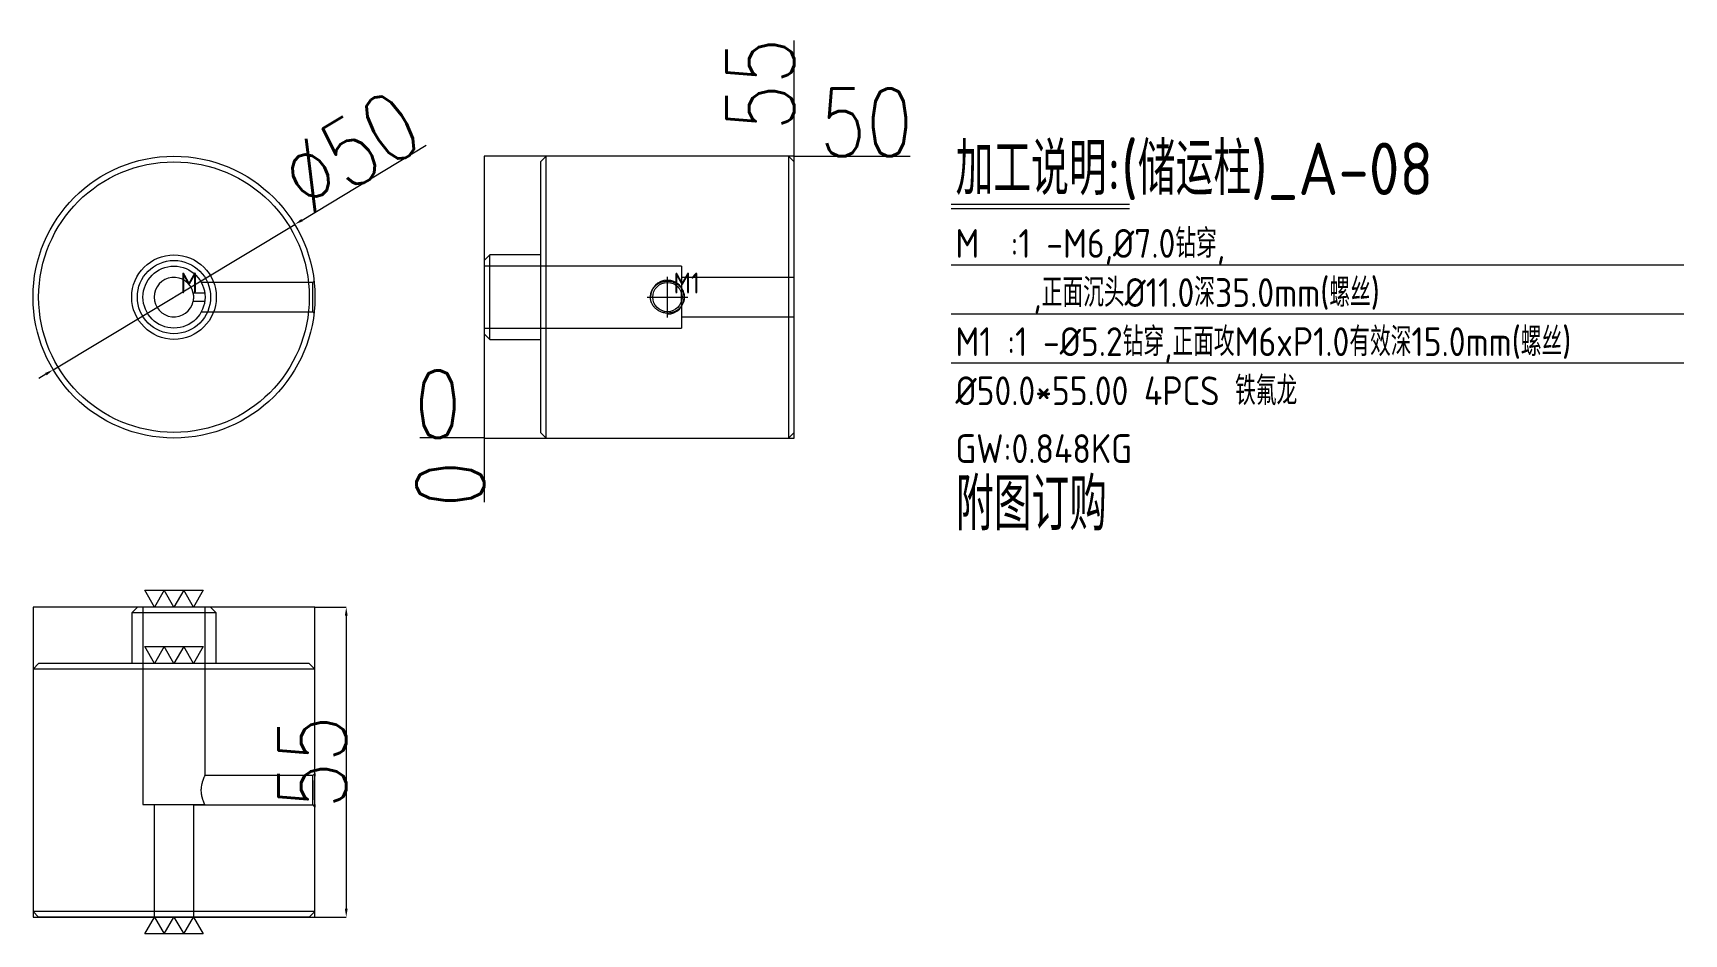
# Model space of a CAD drawing. Header units: millimetres. Extents: x -10135 to -9842, y 64756 to 64916.
import ezdxf

# ---------------------------------------------------------------- set-up
doc = ezdxf.new("R2010")
doc.units = ezdxf.units.MM
for name, pattern in [('$TD_AUDIT_GENERATED_(21EAF7)', [0]), ('CENTER', [0]), ('DASHED', [0])]:
    doc.linetypes.add(name, pattern=pattern)
for name, color, linetype, lineweight in [('DIM', 4, 'Continuous', 20), ('PPS2', 1, '$TD_AUDIT_GENERATED_(21EAF7)', 25), ('PPS2_W', 1, 'Continuous', 20)]:
    doc.layers.add(name, color=color, linetype=linetype, lineweight=lineweight)
doc.layers.add('PH2_P', color=2, linetype='Continuous')
doc.styles.add('gbenor', font='gbenor.shx', dxfattribs={"bigfont": 'gbcbig.shx'})
doc.styles.add('TXT', font='txt.shx', dxfattribs={"width": 0.8, "bigfont": 'ctxt.shx'})
doc.dimstyles.new('零件', dxfattribs={"dimscale": 1.5, "dimtxt": 8, "dimasz": 1, "dimexe": 0, "dimexo": 0, "dimgap": 0, "dimtad": 1, "dimtxsty": 'TXT', "dimcen": 0, "dimclrd": 252, "dimclre": 252, "dimclrt": 4, "dimazin": 3, "dimtp": 0.001, "dimtm": 0.001, "dimtfac": 1, "dimtmove": 0, "dimatfit": 3, "dimlwd": 5, "dimlwe": 5})

# ---------------------------------------------------------------- blocks, each defined once
blk = doc.blocks.new('*D1107')
at = {"layer": 'Defpoints', "color": 0}
for p in [(-10084.75, 64814.43), (-10084.75, 64759.43), (-10079.2, 64759.43)]:
    blk.add_point(p, dxfattribs=at)
at = {"layer": 'PH2_P', "color": 252, "linetype": 'Continuous', "lineweight": 5}
for p, q in [((-10084.75, 64814.43), (-10079.2, 64814.43)), ((-10079.2, 64812.93), (-10079.2, 64760.93)), ((-10084.75, 64759.43), (-10079.2, 64759.43))]:
    blk.add_line(p, q, dxfattribs=at)
at = {"layer": 'PH2_P', "color": 252}
for points in [[(-10078.95, 64812.93), (-10079.45, 64812.93), (-10079.2, 64814.43)], [(-10079.45, 64760.93), (-10078.95, 64760.93), (-10079.2, 64759.43)]]:
    blk.add_solid(points, dxfattribs=at)
at = {"layer": 'PH2_P', "color": 4, "lineweight": 5, "insert": (-10085.2, 64786.93), "char_height": 12, "attachment_point": 5, "rotation": 90, "style": 'TXT'}
blk.add_mtext('55', dxfattribs=at)
blk = doc.blocks.new('*D1108')
at = {"layer": 'Defpoints', "color": 0}
for p in [(-9999.75, 64894.43), (-9994.75, 64894.43), (-10054.75, 64844.43)]:
    blk.add_point(p, dxfattribs=at)
at = {"layer": 'PH2_P', "color": 252, "linetype": 'Continuous', "lineweight": 5}
blk.add_line((-9999.75, 64894.43), (-9979.2, 64894.43), dxfattribs=at)
at = {"layer": 'PH2_P', "color": 4, "lineweight": 5, "insert": (-9986.98, 64900.43), "char_height": 12, "attachment_point": 5, "style": 'TXT'}
blk.add_mtext('50', dxfattribs=at)
blk = doc.blocks.new('*D1109')
at = {"layer": 'Defpoints', "color": 0}
for p in [(-10059.75, 64844.43), (-10054.75, 64844.43), (-10054.75, 64844.43)]:
    blk.add_point(p, dxfattribs=at)
at = {"layer": 'PH2_P', "color": 252, "linetype": 'Continuous', "lineweight": 5}
blk.add_line((-10054.75, 64844.43), (-10066.15, 64844.43), dxfattribs=at)
at = {"layer": 'PH2_P', "color": 4, "lineweight": 5, "insert": (-10062.95, 64850.43), "char_height": 12, "attachment_point": 5, "style": 'TXT'}
blk.add_mtext('0', dxfattribs=at)
blk = doc.blocks.new('*D1110')
at = {"layer": 'Defpoints', "color": 0}
for p in [(-10054.75, 64844.43), (-10054.75, 64844.43), (-10054.75, 64839.43)]:
    blk.add_point(p, dxfattribs=at)
at = {"layer": 'PH2_P', "color": 252, "linetype": 'Continuous', "lineweight": 5}
blk.add_line((-10054.75, 64844.43), (-10054.75, 64833.03), dxfattribs=at)
at = {"layer": 'PH2_P', "color": 4, "lineweight": 5, "insert": (-10060.75, 64836.23), "char_height": 12, "attachment_point": 5, "rotation": 90, "style": 'TXT'}
blk.add_mtext('0', dxfattribs=at)
blk = doc.blocks.new('*D1111')
at = {"layer": 'Defpoints', "color": 0}
for p in [(-9999.75, 64899.43), (-9999.75, 64894.43), (-10054.75, 64844.43)]:
    blk.add_point(p, dxfattribs=at)
at = {"layer": 'PH2_P', "color": 252, "linetype": 'Continuous', "lineweight": 5}
blk.add_line((-9999.75, 64894.43), (-9999.75, 64914.97), dxfattribs=at)
at = {"layer": 'PH2_P', "color": 4, "lineweight": 5, "insert": (-10005.75, 64907.2), "char_height": 12, "attachment_point": 5, "rotation": 90, "style": 'TXT'}
blk.add_mtext('55', dxfattribs=at)
blk = doc.blocks.new('*D1112')
at = {"layer": 'Defpoints', "color": 0}
for p in [(-10088.33, 64882.32), (-10131.17, 64856.54)]:
    blk.add_point(p, dxfattribs=at)
at = {"layer": 'PH2_P', "color": 252, "linetype": 'Continuous', "lineweight": 5}
for p, q in [((-10087.04, 64883.09), (-10065, 64896.36)), ((-10131.17, 64856.54), (-10088.33, 64882.32)), ((-10132.45, 64855.76), (-10133.74, 64854.99))]:
    blk.add_line(p, q, dxfattribs=at)
at = {"layer": 'PH2_P', "color": 252}
for points in [[(-10087.17, 64883.3), (-10086.91, 64882.88), (-10088.33, 64882.32)], [(-10132.32, 64855.55), (-10132.58, 64855.98), (-10131.17, 64856.54)]]:
    blk.add_solid(points, dxfattribs=at)
at = {"layer": 'PH2_P', "color": 4, "lineweight": 5, "insert": (-10078.47, 64895.25), "char_height": 12, "attachment_point": 5, "rotation": 31.0378, "style": 'TXT'}
blk.add_mtext('%%c50', dxfattribs=at)

msp = doc.modelspace()

# ---------------------------------------------------------------- linework, layer by layer
at = {"layer": 'DIM', "color": 8, "linetype": 'Continuous', "lineweight": 5}
for p, q in [((-9971.933, 64885.941), (-9940.295, 64885.941)), ((-9971.933, 64885.17), (-9940.295, 64885.17)), ((-9971.933, 64875.17), (-9841.963, 64875.17)), ((-9971.933, 64866.456), (-9841.963, 64866.456)), ((-9971.933, 64857.741), (-9841.963, 64857.741))]:
    msp.add_line(p, q, dxfattribs=at)
at = {"layer": 'DIM', "color": 252, "linetype": 'DASHED', "lineweight": 5, "ltscale": 0.244726}
for points in [[(-10054.747, 64844.427), (-9999.747, 64844.427), (-9999.747, 64894.427), (-10054.747, 64894.427)], [(-10134.747, 64759.427), (-10084.747, 64759.427), (-10084.747, 64814.427), (-10134.747, 64814.427)]]:
    msp.add_lwpolyline(points, close=True, dxfattribs=at)
at = {"layer": 'PH2_P', "color": 2, "linetype": 'Continuous', "lineweight": 5}
for points in [[(-10104.551, 64817.427), (-10106.283, 64814.427), (-10108.015, 64817.427), (-10109.747, 64814.427), (-10111.479, 64817.427), (-10113.211, 64814.427), (-10114.944, 64817.427), (-10104.551, 64817.427)], [(-10104.551, 64807.427), (-10106.283, 64804.427), (-10108.015, 64807.427), (-10109.747, 64804.427), (-10111.479, 64807.427), (-10113.211, 64804.427), (-10114.944, 64807.427), (-10104.551, 64807.427)], [(-10114.944, 64756.427), (-10113.211, 64759.427), (-10111.479, 64756.427), (-10109.747, 64759.427), (-10108.015, 64756.427), (-10106.283, 64759.427), (-10104.551, 64756.427), (-10114.944, 64756.427)]]:
    msp.add_lwpolyline(points, close=True, dxfattribs=at)
at = {"layer": 'PPS2', "color": 135, "linetype": 'Continuous', "lineweight": 5}
for p, q in [((-10043.747, 64894.427), (-10044.747, 64893.427)), ((-10044.747, 64893.427), (-10044.747, 64869.427)), ((-10000.747, 64894.427), (-10043.747, 64894.427)), ((-10043.747, 64869.427), (-10043.747, 64894.427)), ((-9999.747, 64893.427), (-10000.747, 64894.427)), ((-10000.747, 64894.427), (-10000.747, 64869.427)), ((-9999.747, 64869.427), (-9999.747, 64893.427)), ((-10053.747, 64876.927), (-10054.747, 64875.927)), ((-10054.747, 64875.927), (-10054.747, 64869.427)), ((-10044.747, 64876.927), (-10053.747, 64876.927)), ((-10053.747, 64869.427), (-10053.747, 64876.927)), ((-10054.747, 64869.427), (-10054.747, 64862.927)), ((-10053.747, 64861.927), (-10053.747, 64869.427)), ((-10044.747, 64869.427), (-10044.747, 64845.427)), ((-10043.747, 64844.427), (-10043.747, 64869.427)), ((-10000.747, 64869.427), (-10000.747, 64844.427)), ((-9999.747, 64845.427), (-9999.747, 64869.427)), ((-10054.747, 64862.927), (-10053.747, 64861.927)), ((-10053.747, 64861.927), (-10044.747, 64861.927)), ((-10044.747, 64845.427), (-10043.747, 64844.427)), ((-10043.747, 64844.427), (-10000.747, 64844.427)), ((-10000.747, 64844.427), (-9999.747, 64845.427)), ((-10116.247, 64814.427), (-10117.247, 64813.427)), ((-10103.247, 64814.427), (-10116.247, 64814.427)), ((-10102.247, 64813.427), (-10103.247, 64814.427)), ((-10117.247, 64813.427), (-10117.247, 64804.427)), ((-10102.247, 64813.427), (-10117.247, 64813.427)), ((-10102.247, 64804.427), (-10102.247, 64813.427)), ((-10133.747, 64804.427), (-10134.747, 64803.427)), ((-10134.747, 64803.427), (-10134.747, 64760.427)), ((-10084.747, 64803.427), (-10134.747, 64803.427)), ((-10085.747, 64804.427), (-10133.747, 64804.427)), ((-10084.747, 64803.427), (-10085.747, 64804.427)), ((-10084.747, 64784.927), (-10084.747, 64803.427)), ((-10084.747, 64760.427), (-10084.747, 64778.927)), ((-10134.747, 64760.427), (-10133.747, 64759.427)), ((-10084.747, 64760.427), (-10134.747, 64760.427)), ((-10085.747, 64759.427), (-10133.747, 64759.427)), ((-10085.747, 64759.427), (-10084.747, 64760.427))]:
    msp.add_line(p, q, dxfattribs=at)
at = {"layer": 'PPS2', "color": 31, "linetype": 'DASHED', "lineweight": 5, "ltscale": 0.244726}
for p, q in [((-10019.747, 64874.927), (-10054.747, 64874.927)), ((-10019.747, 64874.927), (-10019.747, 64870.152)), ((-9999.747, 64872.931), (-10019.747, 64872.931)), ((-10019.747, 64868.702), (-10019.747, 64863.927)), ((-10054.747, 64863.927), (-10019.747, 64863.927)), ((-10019.747, 64865.924), (-9999.747, 64865.924)), ((-10115.247, 64814.427), (-10115.247, 64779.427)), ((-10104.247, 64784.53), (-10104.247, 64814.427)), ((-10115.247, 64779.427), (-10104.295, 64779.427)), ((-10113.251, 64779.427), (-10113.251, 64759.427)), ((-10106.244, 64759.427), (-10106.244, 64779.324))]:
    msp.add_line(p, q, dxfattribs=at)
at = {"layer": 'PPS2', "color": 5, "linetype": 'Continuous', "lineweight": 5}
for p, q in [((-10104.295, 64870.152), (-10106.32, 64870.152)), ((-10106.32, 64868.702), (-10104.295, 64868.702))]:
    msp.add_line(p, q, dxfattribs=at)
at = {"layer": 'PPS2', "color": 5, "linetype": 'DASHED', "lineweight": 5, "ltscale": 0.244726}
for p, q in [((-10085.144, 64872.03), (-10104.902, 64872.03)), ((-10084.909, 64872.265), (-10085.144, 64872.03)), ((-10085.144, 64866.824), (-10085.144, 64872.03)), ((-10104.902, 64866.824), (-10085.144, 64866.824)), ((-10085.144, 64866.824), (-10084.909, 64866.589)), ((-10085.144, 64784.53), (-10104.247, 64784.53)), ((-10084.747, 64784.927), (-10085.144, 64784.53)), ((-10085.144, 64779.324), (-10085.144, 64784.53)), ((-10106.244, 64779.324), (-10085.144, 64779.324)), ((-10085.144, 64779.324), (-10084.747, 64778.927))]:
    msp.add_line(p, q, dxfattribs=at)
at = {"layer": 'PPS2', "color": 31, "linetype": 'Continuous', "lineweight": 5}
msp.add_line((-10019.747, 64868.702), (-10019.747, 64870.152), dxfattribs=at)
at = {"layer": 'PPS2', "color": 42, "linetype": 'Continuous', "lineweight": 5}
for centre, radius in [((-10109.747, 64869.427), 25), ((-10109.747, 64869.427), 24), ((-10109.747, 64869.427), 7.5), ((-10109.747, 64869.427), 6.5), ((-10109.747, 64869.427), 5.5), ((-10022.247, 64869.427), 2.603)]:
    msp.add_circle(centre, radius, dxfattribs=at)
at = {"layer": 'PPS2', "color": 31, "linetype": 'Continuous', "lineweight": 5}
msp.add_arc((-10109.747, 64869.427), 3.503, 11.94266, 348.05734, dxfattribs=at)
at = {"layer": 'PPS2', "color": 42, "linetype": 'Continuous', "lineweight": 5}
msp.add_arc((-10022.247, 64869.427), 3, 270, 180, dxfattribs=at)
at = {"layer": 'PPS2', "color": 5, "linetype": 'Continuous', "lineweight": 5}
for points, knots in [([(-10106.32, 64868.702), (-10106.307, 64868.76), (-10106.297, 64868.819), (-10106.277, 64868.939), (-10106.27, 64869), (-10106.25, 64869.182), (-10106.244, 64869.304), (-10106.244, 64869.488), (-10106.245, 64869.549), (-10106.25, 64869.642), (-10106.252, 64869.673), (-10106.257, 64869.735), (-10106.26, 64869.765), (-10106.276, 64869.917), (-10106.295, 64870.036), (-10106.32, 64870.152)], [0, 0, 0, 0, 0.125, 0.125, 0.25, 0.25, 0.5, 0.5, 0.625, 0.625, 0.6875, 0.6875, 0.75, 0.75, 1, 1, 1, 1]), ([(-10020.179, 64867.372), (-10020.108, 64867.437), (-10019.972, 64867.572), (-10019.851, 64867.719), (-10019.737, 64867.872), (-10019.684, 64867.951), (-10019.585, 64868.117), (-10019.54, 64868.201), (-10019.46, 64868.374), (-10019.425, 64868.462), (-10019.363, 64868.642), (-10019.337, 64868.734), (-10019.31, 64868.85), (-10019.305, 64868.874), (-10019.295, 64868.921), (-10019.291, 64868.945), (-10019.279, 64869.016), (-10019.272, 64869.063), (-10019.255, 64869.206), (-10019.243, 64869.396), (-10019.25, 64869.586), (-10019.264, 64869.729), (-10019.27, 64869.777), (-10019.281, 64869.848), (-10019.284, 64869.872), (-10019.293, 64869.92), (-10019.315, 64870.038), (-10019.37, 64870.245), (-10019.437, 64870.424), (-10019.494, 64870.555), (-10019.515, 64870.598), (-10019.558, 64870.684), (-10019.581, 64870.727), (-10019.652, 64870.852), (-10019.703, 64870.932), (-10019.813, 64871.088), (-10019.872, 64871.162), (-10019.966, 64871.27), (-10019.999, 64871.305), (-10020.065, 64871.374), (-10020.099, 64871.408), (-10020.205, 64871.507), (-10020.277, 64871.569), (-10020.428, 64871.685), (-10020.584, 64871.794), (-10020.75, 64871.888), (-10020.857, 64871.942), (-10020.879, 64871.952), (-10020.923, 64871.973), (-10020.944, 64871.983), (-10021.01, 64872.013), (-10021.054, 64872.031), (-10021.188, 64872.084), (-10021.368, 64872.145), (-10021.553, 64872.19), (-10021.694, 64872.217), (-10021.764, 64872.229), (-10021.836, 64872.239), (-10021.884, 64872.245), (-10021.908, 64872.247), (-10022.027, 64872.259), (-10022.218, 64872.27), (-10022.503, 64872.259), (-10022.693, 64872.235), (-10022.834, 64872.211), (-10022.881, 64872.202), (-10022.975, 64872.181), (-10023.022, 64872.169), (-10023.161, 64872.132), (-10023.342, 64872.074), (-10023.517, 64872), (-10023.688, 64871.917), (-10023.772, 64871.872), (-10023.896, 64871.798), (-10023.937, 64871.772), (-10024.016, 64871.719), (-10024.055, 64871.691), (-10024.17, 64871.606), (-10024.318, 64871.486), (-10024.452, 64871.353), (-10024.549, 64871.247), (-10024.596, 64871.193), (-10024.641, 64871.137), (-10024.671, 64871.099), (-10024.685, 64871.08), (-10024.757, 64870.984), (-10024.863, 64870.825), (-10024.952, 64870.657), (-10025.032, 64870.485), (-10025.068, 64870.397), (-10025.107, 64870.283), (-10025.115, 64870.261), (-10025.129, 64870.215), (-10025.136, 64870.191), (-10025.156, 64870.122), (-10025.168, 64870.076), (-10025.2, 64869.936), (-10025.233, 64869.748), (-10025.246, 64869.558), (-10025.248, 64869.415), (-10025.247, 64869.367), (-10025.244, 64869.295), (-10025.243, 64869.27), (-10025.24, 64869.222), (-10025.23, 64869.103), (-10025.198, 64868.89), (-10025.15, 64868.706), (-10025.107, 64868.569), (-10025.092, 64868.524), (-10025.058, 64868.434), (-10025.04, 64868.389), (-10024.982, 64868.257), (-10024.939, 64868.171), (-10024.845, 64868.006), (-10024.794, 64867.925), (-10024.711, 64867.809), (-10024.668, 64867.751), (-10024.623, 64867.695), (-10024.593, 64867.658), (-10024.577, 64867.64), (-10024.498, 64867.549), (-10024.431, 64867.48), (-10024.293, 64867.35), (-10024.148, 64867.226), (-10023.991, 64867.117), (-10023.87, 64867.04), (-10023.828, 64867.015), (-10023.745, 64866.968), (-10023.702, 64866.945), (-10023.575, 64866.881), (-10023.401, 64866.803), (-10023.221, 64866.741), (-10023.083, 64866.701), (-10023.037, 64866.689), (-10022.943, 64866.666), (-10022.896, 64866.656), (-10022.755, 64866.628), (-10022.566, 64866.6), (-10022.281, 64866.585), (-10022.09, 64866.591), (-10021.97, 64866.601), (-10021.946, 64866.603), (-10021.898, 64866.608), (-10021.874, 64866.611), (-10021.803, 64866.62), (-10021.755, 64866.627), (-10021.614, 64866.651), (-10021.428, 64866.692), (-10021.247, 64866.75), (-10021.068, 64866.816), (-10020.98, 64866.853), (-10020.85, 64866.916), (-10020.807, 64866.938), (-10020.722, 64866.983), (-10020.681, 64867.007), (-10020.558, 64867.081), (-10020.479, 64867.134), (-10020.325, 64867.247), (-10020.251, 64867.308), (-10020.179, 64867.372)], [0, 0, 0, 0, 0.015625, 0.03125, 0.03125, 0.046875, 0.046875, 0.0625, 0.0625, 0.078125, 0.078125, 0.09375, 0.09375, 0.0976562, 0.0976562, 0.1015625, 0.1015625, 0.109375, 0.109375, 0.125, 0.140625, 0.140625, 0.1484375, 0.1484375, 0.1523437, 0.1523437, 0.15625, 0.171875, 0.1875, 0.1875, 0.1953125, 0.1953125, 0.203125, 0.203125, 0.21875, 0.21875, 0.234375, 0.234375, 0.2421875, 0.2421875, 0.25, 0.25, 0.265625, 0.265625, 0.28125, 0.296875, 0.296875, 0.3007812, 0.3007812, 0.3046875, 0.3046875, 0.3125, 0.3125, 0.328125, 0.34375, 0.34375, 0.3515625, 0.3554687, 0.3554687, 0.359375, 0.359375, 0.375, 0.390625, 0.40625, 0.40625, 0.4140625, 0.4140625, 0.421875, 0.421875, 0.4375, 0.453125, 0.453125, 0.46875, 0.46875, 0.4765625, 0.4765625, 0.484375, 0.484375, 0.5, 0.515625, 0.515625, 0.5234375, 0.5273437, 0.5273437, 0.53125, 0.53125, 0.546875, 0.5625, 0.5625, 0.578125, 0.578125, 0.5820312, 0.5820312, 0.5859375, 0.5859375, 0.59375, 0.59375, 0.609375, 0.625, 0.625, 0.6328125, 0.6328125, 0.6367187, 0.6367187, 0.640625, 0.65625, 0.671875, 0.671875, 0.6796875, 0.6796875, 0.6875, 0.6875, 0.703125, 0.703125, 0.71875, 0.71875, 0.7265625, 0.7304687, 0.7304687, 0.734375, 0.734375, 0.75, 0.75, 0.765625, 0.78125, 0.78125, 0.7890625, 0.7890625, 0.796875, 0.796875, 0.8125, 0.828125, 0.828125, 0.8359375, 0.8359375, 0.84375, 0.84375, 0.859375, 0.875, 0.890625, 0.890625, 0.8945312, 0.8945312, 0.8984375, 0.8984375, 0.90625, 0.90625, 0.921875, 0.9375, 0.9375, 0.953125, 0.953125, 0.9609375, 0.9609375, 0.96875, 0.96875, 0.984375, 0.984375, 1, 1, 1, 1]), ([(-10084.748, 64784.926), (-10084.747, 64784.926), (-10084.747, 64784.927), (-10084.747, 64784.927), (-10084.747, 64784.927), (-10084.748, 64784.924), (-10084.748, 64784.923), (-10084.748, 64784.919), (-10084.749, 64784.91), (-10084.753, 64784.878), (-10084.758, 64784.83), (-10084.762, 64784.787), (-10084.764, 64784.771), (-10084.767, 64784.737), (-10084.769, 64784.719), (-10084.775, 64784.662), (-10084.779, 64784.619), (-10084.788, 64784.525), (-10084.792, 64784.474), (-10084.8, 64784.391), (-10084.804, 64784.348), (-10084.807, 64784.303), (-10084.81, 64784.272), (-10084.811, 64784.257), (-10084.818, 64784.178), (-10084.823, 64784.111), (-10084.834, 64783.972), (-10084.844, 64783.828), (-10084.854, 64783.671), (-10084.862, 64783.549), (-10084.864, 64783.508), (-10084.869, 64783.424), (-10084.871, 64783.382), (-10084.877, 64783.254), (-10084.885, 64783.081), (-10084.892, 64782.9), (-10084.896, 64782.763), (-10084.898, 64782.716), (-10084.9, 64782.623), (-10084.901, 64782.576), (-10084.905, 64782.434), (-10084.908, 64782.245), (-10084.91, 64781.96), (-10084.909, 64781.769), (-10084.908, 64781.65), (-10084.907, 64781.626), (-10084.907, 64781.578), (-10084.907, 64781.554), (-10084.906, 64781.482), (-10084.905, 64781.435), (-10084.902, 64781.294), (-10084.897, 64781.108), (-10084.891, 64780.927), (-10084.884, 64780.748), (-10084.88, 64780.66), (-10084.874, 64780.529), (-10084.872, 64780.487), (-10084.867, 64780.402), (-10084.865, 64780.361), (-10084.858, 64780.238), (-10084.853, 64780.159), (-10084.843, 64780.005), (-10084.837, 64779.931), (-10084.832, 64779.859)], [0, 0, 0, 0, 0.0065815, 0.0065815, 0.0272777, 0.0272777, 0.0376258, 0.0376258, 0.0479739, 0.0893664, 0.1307588, 0.1307588, 0.151455, 0.151455, 0.1721513, 0.1721513, 0.2135437, 0.2135437, 0.2549361, 0.2549361, 0.2756323, 0.2859805, 0.2859805, 0.2963286, 0.2963286, 0.337721, 0.337721, 0.3791134, 0.4205059, 0.4205059, 0.4412021, 0.4412021, 0.4618983, 0.4618983, 0.5032908, 0.5446832, 0.5446832, 0.5653794, 0.5653794, 0.5860756, 0.5860756, 0.6274681, 0.6688605, 0.7102529, 0.7102529, 0.720601, 0.720601, 0.7309492, 0.7309492, 0.7516454, 0.7516454, 0.7930378, 0.8344303, 0.8344303, 0.8758227, 0.8758227, 0.8965189, 0.8965189, 0.9172151, 0.9172151, 0.9586076, 0.9586076, 1, 1, 1, 1]), ([(-10084.832, 64779.859), (-10084.827, 64779.788), (-10084.816, 64779.652), (-10084.806, 64779.531), (-10084.796, 64779.417), (-10084.791, 64779.363), (-10084.782, 64779.265), (-10084.777, 64779.22), (-10084.769, 64779.14), (-10084.766, 64779.104), (-10084.76, 64779.043), (-10084.757, 64779.016), (-10084.754, 64778.99), (-10084.754, 64778.985), (-10084.753, 64778.975), (-10084.752, 64778.971), (-10084.751, 64778.958), (-10084.75, 64778.951), (-10084.748, 64778.935), (-10084.747, 64778.928), (-10084.747, 64778.927), (-10084.747, 64778.927)], [0, 0, 0, 0, 0.1234003, 0.2468006, 0.2468006, 0.3702009, 0.3702009, 0.4936011, 0.4936011, 0.6170014, 0.6170014, 0.7404017, 0.7404017, 0.7712518, 0.7712518, 0.8021019, 0.8021019, 0.863802, 0.863802, 0.9872023, 1, 1, 1, 1])]:
    msp.add_open_spline(points, degree=3, knots=knots, dxfattribs=at)
at = {"layer": 'PPS2', "color": 31, "linetype": 'DASHED', "lineweight": 5, "ltscale": 0.244726}
for points, knots in [([(-10104.295, 64779.427), (-10104.305, 64779.449), (-10104.317, 64779.474), (-10104.342, 64779.531), (-10104.37, 64779.593), (-10104.402, 64779.668), (-10104.427, 64779.728), (-10104.435, 64779.749), (-10104.453, 64779.792), (-10104.462, 64779.815), (-10104.507, 64779.93), (-10104.546, 64780.031), (-10104.603, 64780.197), (-10104.622, 64780.255), (-10104.651, 64780.345), (-10104.66, 64780.376), (-10104.679, 64780.439), (-10104.688, 64780.47), (-10104.734, 64780.631), (-10104.767, 64780.766), (-10104.811, 64780.979), (-10104.824, 64781.051), (-10104.843, 64781.163), (-10104.848, 64781.2), (-10104.859, 64781.276), (-10104.864, 64781.314), (-10104.886, 64781.505), (-10104.898, 64781.66), (-10104.903, 64781.895), (-10104.903, 64781.974), (-10104.9, 64782.073), (-10104.9, 64782.093), (-10104.898, 64782.132), (-10104.895, 64782.192), (-10104.892, 64782.25), (-10104.877, 64782.445), (-10104.858, 64782.597), (-10104.828, 64782.782), (-10104.821, 64782.819), (-10104.807, 64782.892), (-10104.8, 64782.928), (-10104.778, 64783.035), (-10104.746, 64783.174), (-10104.711, 64783.305), (-10104.683, 64783.401), (-10104.674, 64783.432), (-10104.655, 64783.494), (-10104.646, 64783.525), (-10104.598, 64783.675), (-10104.559, 64783.785), (-10104.503, 64783.936), (-10104.484, 64783.984), (-10104.457, 64784.052), (-10104.448, 64784.074), (-10104.435, 64784.106), (-10104.431, 64784.116), (-10104.422, 64784.137), (-10104.418, 64784.147), (-10104.38, 64784.237), (-10104.351, 64784.304), (-10104.314, 64784.387), (-10104.303, 64784.411), (-10104.288, 64784.443), (-10104.283, 64784.453), (-10104.277, 64784.467), (-10104.275, 64784.471), (-10104.271, 64784.479), (-10104.27, 64784.483), (-10104.255, 64784.515), (-10104.248, 64784.53), (-10104.247, 64784.53), (-10104.247, 64784.53), (-10104.247, 64784.53)], [0, 0, 0, 0, 0.0312255, 0.0312255, 0.062451, 0.0936764, 0.0936764, 0.1092892, 0.1092892, 0.1249019, 0.1249019, 0.1873529, 0.1873529, 0.2185784, 0.2185784, 0.2341911, 0.2341911, 0.2498039, 0.2498039, 0.3122548, 0.3122548, 0.3434803, 0.3434803, 0.3590931, 0.3590931, 0.3747058, 0.3747058, 0.4371568, 0.4371568, 0.4683822, 0.4683822, 0.4761886, 0.4761886, 0.483995, 0.4996077, 0.4996077, 0.5620587, 0.5620587, 0.5776714, 0.5776714, 0.5932842, 0.5932842, 0.6245097, 0.6557351, 0.6557351, 0.6713479, 0.6713479, 0.6869606, 0.6869606, 0.7494116, 0.7494116, 0.7806371, 0.7806371, 0.7962498, 0.7962498, 0.8040562, 0.8040562, 0.8118626, 0.8118626, 0.8743135, 0.8743135, 0.905539, 0.905539, 0.9211517, 0.9211517, 0.9289581, 0.9289581, 0.9367645, 0.9367645, 0.9992155, 0.9992155, 1, 1, 1, 1]), ([(-10106.32, 64779.427), (-10106.307, 64779.41), (-10106.297, 64779.395), (-10106.277, 64779.369), (-10106.27, 64779.359), (-10106.25, 64779.333), (-10106.244, 64779.324), (-10106.244, 64779.324), (-10106.244, 64779.324), (-10106.244, 64779.324)], [0, 0, 0, 0, 0.2495605, 0.2495605, 0.499121, 0.499121, 0.998242, 0.998242, 1, 1, 1, 1])]:
    msp.add_open_spline(points, degree=3, knots=knots, dxfattribs=at)
at = {"layer": 'PPS2', "color": 5, "linetype": 'DASHED', "lineweight": 5, "ltscale": 0.244726}
msp.add_open_spline([(-10084.831, 64779.849), (-10084.832, 64779.854), (-10084.832, 64779.858), (-10084.832, 64779.862)], degree=3, dxfattribs=at)
at = {"layer": 'PPS2_W', "color": 1, "linetype": 'CENTER', "lineweight": 5, "ltscale": 0.244726}
for p, q in [((-10022.247, 64865.827), (-10022.247, 64873.027)), ((-10025.847, 64869.427), (-10018.647, 64869.427))]:
    msp.add_line(p, q, dxfattribs=at)

# ---------------------------------------------------------------- texts
at = {"layer": 'DIM', "color": 4, "lineweight": 5, "style": 'gbenor'}
for s, height, p in [('加工说明:(储运柱)_A-08', 9.3, (-9971.136, 64887.543)), ('M  :1 -M6,%%c7.0钻穿,', 5.1, (-9971.168, 64876.397)), ('M', 3.7, (-10108.602, 64870.098)), ('M1', 3.7, (-10021.152, 64870.073)), ('     ,正面沉头%%c11.0深35.0mm(螺丝)', 5.1, (-9971.168, 64867.682)), ('M1 :1 -%%c5.2钻穿,正面攻M6xP1.0有效深15.0mm(螺丝)', 5.1, (-9971.168, 64858.968)), ('%%C50.0*55.00 4PCS 铁氟龙', 5.1, (-9971.168, 64850.254)), ('GW:0.848KG', 5.1, (-9971.168, 64839.997))]:
    msp.add_text(s, height=height, dxfattribs=at).set_placement(p)
at = {"layer": 'DIM', "color": 21, "lineweight": 5, "style": 'gbenor'}
msp.add_text('附图订购', height=9.3, dxfattribs=at).set_placement((-9971.071, 64828.036))

# ---------------------------------------------------------------- dimensions: what is measured, and where the dimension line sits
at = {"layer": 'PH2_P', "color": 2, "linetype": 'Continuous', "lineweight": 5}
for feature_location, offset, dtype, origin, picture, middle in [((-9999.747, 64894.427), (0, 5), 1, (-10054.747, 64844.427), '*D1111', (-10005.747, 64907.199)), ((-9999.747, 64894.427), (5, 0), 0, (-10054.747, 64844.427), '*D1108', (-9986.976, 64900.427)), ((-10054.747397919, 64844.427089645), (-5, 0), 0, (-10054.747397919, 64844.427089645), '*D1109', (-10062.947397919, 64850.427089645)), ((-10054.747397919, 64844.427089645), (0, -5), 1, (-10054.747397919, 64844.427089645), '*D1110', (-10060.747397919, 64836.227089645))]:
    dim = msp.add_ordinate_dim(feature_location=feature_location, offset=offset, dtype=dtype, origin=origin, dimstyle='零件', dxfattribs=at)
    dim.commit()
    dim.dimension.update_dxf_attribs({"geometry": picture, "text_midpoint": middle})
dim = msp.add_diameter_dim_2p(p1=(-10131.168, 64856.537), p2=(-10088.327, 64882.317), dimstyle='零件', dxfattribs=at)
dim.commit()
dim.dimension.update_dxf_attribs({"geometry": '*D1112', "text_midpoint": (-10075.376, 64890.11), "dimtype": 163})
dim = msp.add_linear_dim(base=(-10079.197, 64759.427), p1=(-10084.747, 64814.427), p2=(-10084.747, 64759.427), angle=90, dimstyle='零件', dxfattribs=at)
dim.commit()
dim.dimension.update_dxf_attribs({"geometry": '*D1107', "text_midpoint": (-10085.197, 64786.927)})

doc.saveas('drawing.dxf')
